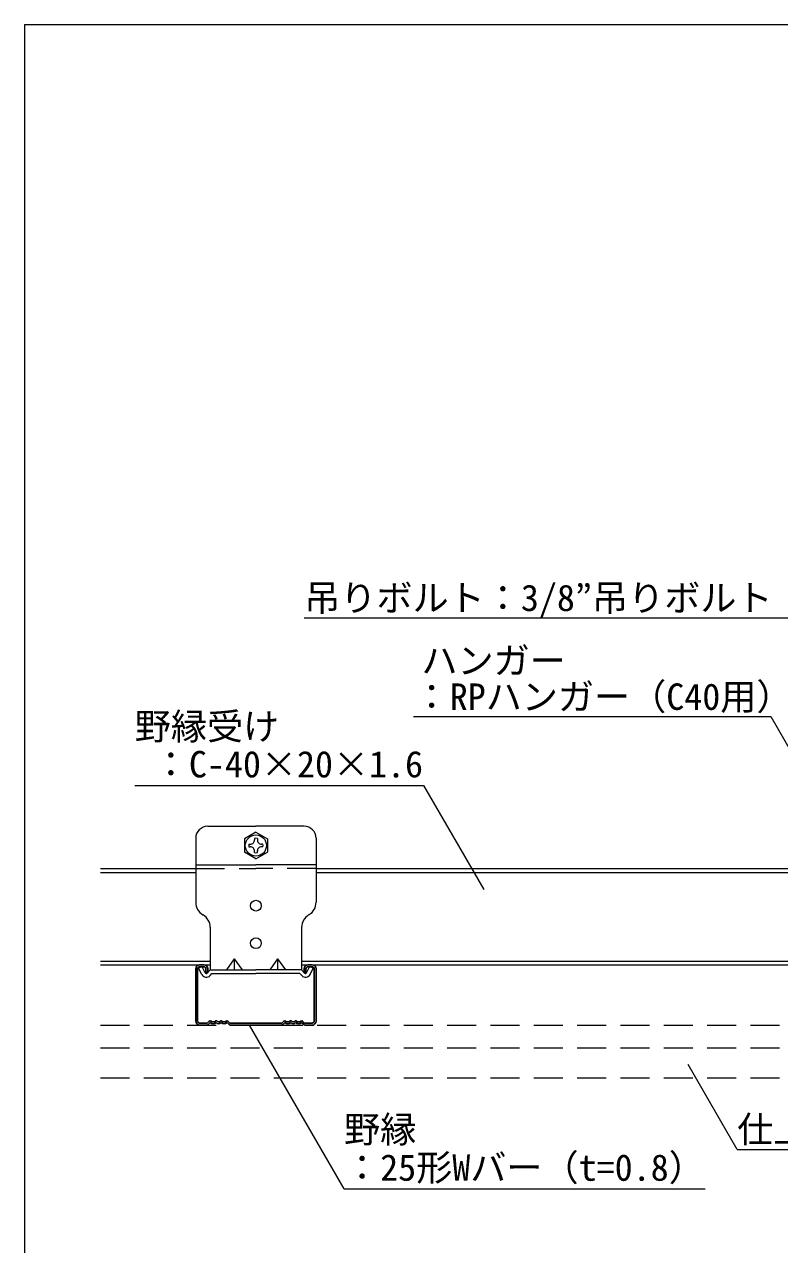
# Model space of a CAD drawing. Units: millimetres on the paper, enlarged 40 times, with parts at other scales. Extents: x -7800 to 7800, y -5578 to 5491.
# Drawn here: x 78 to 1333, y -4428 to -2400 of the extents above; entities that cross this region are included whole.
import ezdxf
from ezdxf.enums import TextEntityAlignment as Align

# ---------------------------------------------------------------- set-up
doc = ezdxf.new("R2010")
doc.units = ezdxf.units.MM
doc.header["$LTSCALE"] = 40
doc.linetypes.add('DASHED1', pattern=[1.8, 1.2, -0.6])
for name, color, linetype, lineweight in [('7-2_野縁受け', 3, 'Continuous', 18), ('7-3_野縁', 2, 'Continuous', 25), ('7-6_文字', 7, 'Continuous', 18), ('7-A_クリップ', 7, 'Continuous', 18), ('7-B_ビス', 3, 'Continuous', 18), ('7-C_パネル', 7, 'DASHED1', 18), ('F-2_太線１', 3, 'Continuous', 18)]:
    doc.layers.add(name, color=color, linetype=linetype, lineweight=lineweight)
doc.styles.add('ＭＳ ゴシック', font='')
doc.styles.get('ＭＳ ゴシック').set_extended_font_data('MS Gothic')

msp = doc.modelspace()

# ---------------------------------------------------------------- linework, layer by layer
at = {"layer": '7-2_野縁受け'}
for p, q in [((204.76, -3803.25), (362.76, -3803.25)), ((204.76, -3809.65), (362.76, -3809.65)), ((562.76, -3803.25), (1392.62, -3803.25)), ((562.76, -3809.65), (1392.62, -3809.65)), ((204.76, -3956.85), (386.76, -3956.85)), ((204.76, -3963.25), (386.76, -3963.25)), ((538.77, -3956.85), (1392.62, -3956.85)), ((538.77, -3963.25), (1392.62, -3963.25))]:
    msp.add_line(p, q, dxfattribs=at)
at = {"layer": '7-3_野縁'}
for p, q in [((362.76, -4056.85), (362.76, -3969.65)), ((365.96, -3969.65), (365.96, -4056.85)), ((369.16, -3963.25), (376.36, -3963.25)), ((376.36, -3966.45), (369.16, -3966.45)), ((379.56, -3969.65), (379.56, -3975.25)), ((379.56, -3975.25), (382.76, -3975.25)), ((382.76, -3969.65), (382.76, -3975.25)), ((542.76, -3969.65), (542.76, -3975.25)), ((545.96, -3975.25), (542.76, -3975.25)), ((545.96, -3969.65), (545.96, -3975.25)), ((549.16, -3963.25), (556.36, -3963.25)), ((556.36, -3966.45), (549.16, -3966.45)), ((559.56, -4056.85), (559.56, -3969.65)), ((562.76, -3969.65), (562.76, -4056.85)), ((385.37, -4056.64), (382.54, -4059.47)), ((416.2, -4056.64), (419.03, -4059.47)), ((509.37, -4056.64), (506.55, -4059.47)), ((540.2, -4056.64), (543.03, -4059.47)), ((381.13, -4063.25), (366.79, -4063.25)), ((369.16, -4060.05), (381.13, -4060.05)), ((369.16, -4063.25), (381.13, -4063.25)), ((386.79, -4059.25), (383.96, -4062.08)), ((386.79, -4059.25), (383.96, -4062.08)), ((414.79, -4059.25), (417.61, -4062.08)), ((420.38, -4063.25), (462.73, -4063.25)), ((420.44, -4060.05), (505.13, -4060.05)), ((505.07, -4063.25), (462.73, -4063.25)), ((510.79, -4059.25), (507.96, -4062.08)), ((538.79, -4059.25), (541.62, -4062.08)), ((538.79, -4059.25), (541.62, -4062.08)), ((556.36, -4060.05), (544.44, -4060.05)), ((556.36, -4063.25), (544.44, -4063.25)), ((544.44, -4063.25), (558.79, -4063.25))]:
    msp.add_line(p, q, dxfattribs=at)
for centre, radius, start, end in [((369.16, -3969.65), 6.4, 90, 180), ((369.16, -3969.65), 3.2, 90, 180), ((376.36, -3969.65), 6.4, 0.00699, 90), ((376.36, -3969.65), 3.2, 0.00699, 90), ((549.16, -3969.65), 6.4, 90, 180), ((549.16, -3969.65), 3.2, 90, 180), ((556.36, -3969.65), 6.4, 0, 90), ((556.36, -3969.65), 3.2, 0, 90), ((369.16, -4056.85), 6.4, 180, 270), ((369.16, -4056.85), 3.2, 180, 270), ((386.79, -4058.05), 2, 46.39717, 135), ((391.79, -4052.8), 5.25, 226.39717, 313.60281), ((396.79, -4058.05), 2, 36.86989, 133.60281), ((400.79, -4055.05), 3, 216.86989, 323.1301), ((404.79, -4058.05), 2, 46.39717, 143.1301), ((409.79, -4052.8), 5.25, 226.39717, 313.60281), ((414.79, -4058.05), 2, 44.99998, 133.60281), ((510.79, -4058.05), 2, 46.39719, 135.00002), ((515.79, -4052.8), 5.25, 226.39719, 313.60283), ((520.79, -4058.05), 2, 36.8699, 133.60283), ((524.79, -4055.05), 3, 216.8699, 323.13011), ((528.79, -4058.05), 2, 46.39719, 143.13011), ((533.79, -4052.8), 5.25, 226.39719, 313.60283), ((538.79, -4058.05), 2, 45, 133.60283), ((556.36, -4056.85), 6.4, 270, 0), ((556.36, -4056.85), 3.2, 270, 0), ((381.13, -4058.05), 2, 270, 314.99998), ((381.13, -4059.25), 4, 270, 314.99998), ((381.13, -4059.25), 4, 270, 315), ((391.79, -4054), 7.25, 226.39717, 313.60281), ((400.79, -4056.25), 5, 216.86989, 323.1301), ((409.79, -4054), 7.25, 226.39717, 313.60281), ((420.44, -4059.25), 4, 225, 270), ((420.44, -4058.05), 2, 225, 270), ((505.13, -4058.05), 2, 270, 315), ((505.13, -4059.25), 4, 270, 315), ((515.79, -4054), 7.25, 226.39719, 313.60283), ((524.79, -4056.25), 5, 216.8699, 323.13011), ((533.79, -4054), 7.25, 226.39719, 313.60283), ((544.44, -4059.25), 4, 225.00002, 270), ((544.44, -4059.25), 4, 225, 270), ((544.44, -4058.05), 2, 225.00002, 270)]:
    msp.add_arc(centre, radius, start, end, dxfattribs=at)
at = {"layer": '7-6_文字'}
for p, q in [((543.02, -3386.23), (1353.02, -3386.23)), ((261.45, -3664.81), (741.45, -3664.81)), ((741.45, -3664.81), (841.45, -3838.02)), ((609.2, -4335.37), (452.1, -4063.25)), ((1262.41, -4269.98), (1181.04, -4129.05)), ((1262.41, -4269.98), (1502.41, -4269.98)), ((609.2, -4335.37), (1209.2, -4335.37))]:
    msp.add_line(p, q, dxfattribs=at)
msp.add_lwpolyline([(724.71, -3550.55), (1318.26, -3550.55), (1418.26, -3723.75)], dxfattribs=at)
at = {"layer": '7-A_クリップ'}
for p, q in [((362.76, -3752.85), (362.76, -3859.26)), ((382.76, -3732.85), (462.76, -3732.85)), ((542.76, -3732.85), (462.76, -3732.85)), ((562.76, -3752.85), (562.76, -3859.26)), ((362.76, -3796.85), (462.76, -3796.85)), ((562.76, -3796.85), (462.76, -3796.85)), ((374.41, -3879.84), (375.11, -3880.26)), ((551.11, -3879.84), (550.41, -3880.26)), ((386.76, -3900.84), (386.76, -3971.25)), ((538.76, -3900.84), (538.76, -3971.25)), ((426.76, -3953.36), (413.76, -3971.25)), ((426.76, -3953.36), (439.76, -3971.25)), ((426.76, -3953.36), (426.76, -3971.25)), ((498.76, -3953.36), (485.76, -3971.25)), ((498.76, -3953.36), (498.76, -3971.25)), ((498.76, -3953.36), (511.76, -3971.25)), ((371.64, -3966.45), (367.44, -3968.55)), ((372.77, -3979.23), (367.44, -3968.55)), ((378.5, -3976.38), (373.55, -3966.45)), ((381.78, -3976.82), (386.76, -3971.25)), ((386.76, -3971.25), (462.76, -3971.25)), ((538.77, -3971.25), (462.77, -3971.25)), ((543.75, -3976.82), (538.77, -3971.25)), ((547.03, -3976.38), (551.97, -3966.45)), ((552.76, -3979.23), (558.08, -3968.55)), ((553.88, -3966.45), (558.08, -3968.55)), ((386.54, -3981.09), (389.62, -3977.65)), ((389.62, -3977.65), (462.76, -3977.65)), ((535.91, -3977.65), (462.77, -3977.65)), ((538.98, -3981.09), (535.91, -3977.65))]:
    msp.add_line(p, q, dxfattribs=at)
at = {"layer": '7-A_クリップ', "linetype": 'DASHED1'}
for p in [(362.76, -3803.25), (562.76, -3803.25)]:
    msp.add_line(p, (462.76, -3803.25), dxfattribs=at)
at = {"layer": '7-A_クリップ'}
for centre in [(462.77, -3864.85), (462.77, -3927.25)]:
    msp.add_circle(centre, 9, dxfattribs=at)
for centre, radius, start, end in [((382.76, -3752.85), 20, 90, 180), ((542.76, -3752.85), 20, 0, 90), ((386.76, -3859.26), 24, 180, 239.03689), ((538.76, -3859.26), 24, 300.96311, 0), ((362.76, -3900.84), 24, 0, 59.03689), ((562.76, -3900.84), 24, 120.96311, 180), ((380.29, -3975.48), 8.4, 206.5, 318.15813), ((380.29, -3975.48), 2, 206.5, 318.15813), ((545.24, -3975.48), 8.4, 221.84187, 333.5), ((545.24, -3975.48), 2, 221.84187, 333.5)]:
    msp.add_arc(centre, radius, start, end, dxfattribs=at)
at = {"layer": '7-B_ビス'}
for p, q in [((462.76, -3742.85), (443.71, -3753.85)), ((462.76, -3742.85), (481.81, -3753.85)), ((443.71, -3753.85), (443.71, -3775.85)), ((451, -3762.45), (453.36, -3762.45)), ((451, -3767.25), (453.36, -3767.25)), ((460.36, -3753.1), (460.36, -3755.32)), ((465.16, -3753.1), (465.16, -3755.32)), ((465.16, -3753.1), (465.16, -3756.36)), ((474.52, -3762.45), (472.17, -3762.45)), ((474.52, -3767.25), (472.17, -3767.25)), ((481.81, -3753.85), (481.81, -3775.85)), ((462.76, -3786.85), (443.71, -3775.85)), ((460.36, -3776.61), (460.36, -3774.39)), ((462.76, -3786.85), (481.81, -3775.85)), ((465.16, -3776.61), (465.16, -3773.35)), ((465.16, -3776.61), (465.16, -3774.39))]:
    msp.add_line(p, q, dxfattribs=at)
msp.add_circle((462.76, -3764.85), 17.6, dxfattribs=at)
for centre, radius, start, end in [((462.76, -3764.85), 12, 78.46303, 101.53696), ((462.76, -3764.85), 12, 168.46303, 191.51331), ((453.99, -3756.07), 6.42, 264.36299, 6.67345), ((453.99, -3773.64), 6.42, 353.32654, 95.63699), ((471.54, -3756.07), 6.42, 173.32654, 275.63699), ((471.54, -3773.64), 6.42, 84.36299, 186.67345), ((462.76, -3764.85), 12, 348.48668, 11.53696), ((462.76, -3764.85), 12, 258.46303, 281.53696)]:
    msp.add_arc(centre, radius, start, end, dxfattribs=at)
at = {"layer": '7-C_パネル'}
for p, q in [((204.76, -4063.25), (1812.62, -4063.25)), ((204.76, -4101.25), (1812.62, -4101.25)), ((204.76, -4151.25), (1812.62, -4151.25))]:
    msp.add_line(p, q, dxfattribs=at)
at = {"layer": 'F-2_太線１'}
for q in [(4458.58, -2399.73), (78.17, -4783.77)]:
    msp.add_line((78.17, -2399.73), q, dxfattribs=at)

# ---------------------------------------------------------------- texts
at = {"layer": '7-6_文字', "style": 'ＭＳ ゴシック'}
for s, p in [('吊りボルト：3/8”吊りボルト', (543.02, -3388.23)), ('ハンガー', (737.71, -3492.55)), ('：RPハンガー（C40用）', (724.71, -3552.55)), ('野縁受け', (261.45, -3602.02)), ('：C-40×20×1.6', (291.45, -3664.81)), ('野縁', (609.2, -4271.98)), ('仕上げ材', (1262.41, -4271.98)), ('：25形Wバー（t=0.8）', (609.2, -4335.37))]:
    msp.add_text(s, height=43.99, dxfattribs=at).set_placement(p, align=Align.BOTTOM_LEFT)

doc.saveas('drawing.dxf')
